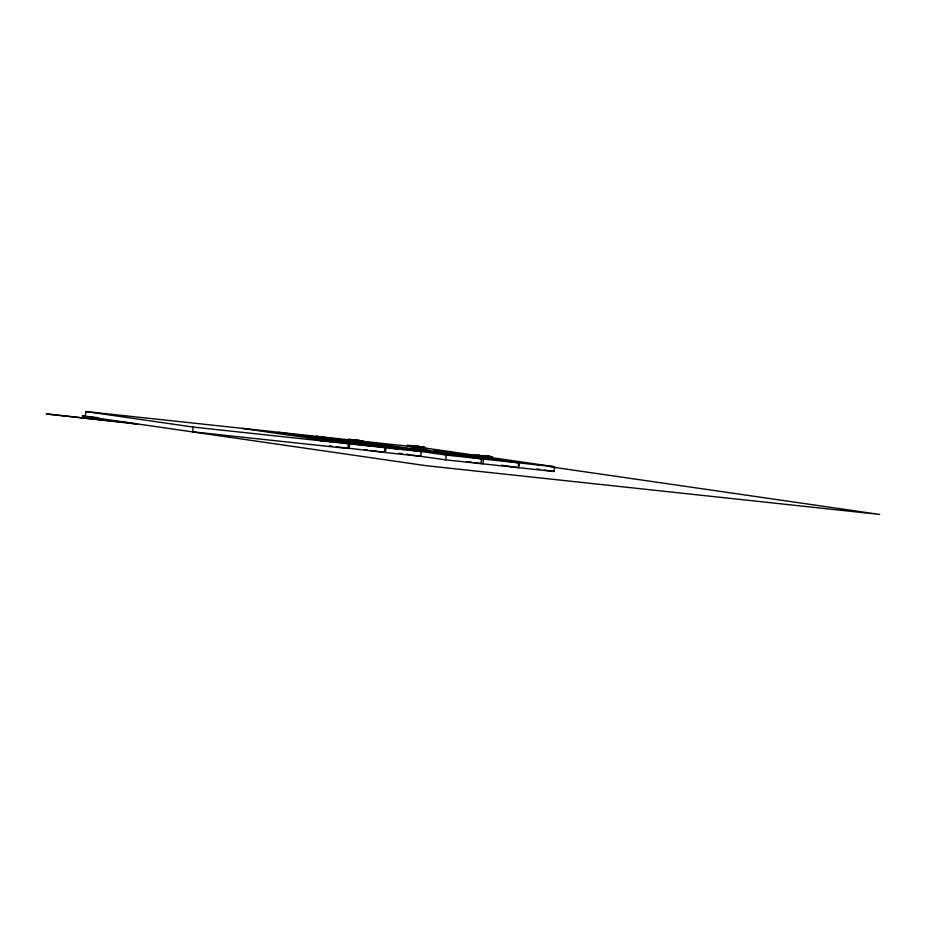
<?xml version="1.0" encoding="UTF-8"?>
<svg xmlns="http://www.w3.org/2000/svg" width="926" height="926" viewBox="0 0 926 926"><rect width="100%" height="100%" fill="white"/><g stroke="black" fill="none" stroke-linecap="round" stroke-linejoin="round"><path stroke-width="1.39" d="M85.331 416.295L85.863 411.549L241.107 428.229L349.669 443.89L384.95 447.675L384.417 452.432L336.254 446.783M193.21 427.071L192.666 431.829L347.91 448.508L348.442 443.751L193.21 427.071L85.863 411.549M316.854 439.074L316.183 439.943L316.298 438.993L325.142 439.943L331.334 440.73L331.23 441.679L325.026 440.892L325.142 439.943M318.602 439.26L318.486 440.209L321.148 440.591L324.667 439.989L324.551 440.938L323 440.788M320.546 440.429L320.662 439.48L322.445 439.665L322.329 440.626M321.148 440.591L321.264 439.642M321.773 440.545L321.878 439.584M322.248 440.672L322.352 439.723M322.85 440.66L322.954 439.7L329.019 440.475L328.915 441.424L324.054 440.811M326.218 441.042L326.322 440.093M327.26 441.181L327.376 440.22L329.297 440.475L329.181 441.424M328.742 441.285L328.973 440.371M349.137 448.647L349.669 443.89M353.315 439.862L350.746 439.595L351.139 440.614M350.757 439.607L351.892 440.649M352.308 439.815C351.683 440.44 354.126 441.308 356.707 441.285L356.116 440.232L356.012 441.181M352.563 440.822L352.505 439.85L348.477 439.341L351.996 439.7M352.945 440.845L352.204 440.764L354.704 440.984L354.808 440.035L353.524 439.919L353.419 440.869L356.707 441.285M353.975 440.95L354.6 440.012M360.862 440.741L358.941 440.498L358.837 441.447L360.758 441.69L360.665 440.683L360.492 441.69L354.415 440.926L354.519 439.977L360.596 440.741M357.112 444.364L354.727 444.11L354.832 443.16M355.839 441.17L355.943 440.209L354.67 440.081M356.603 441.158L356.707 440.209L362.911 440.996L362.807 441.945L354.415 440.926M357.783 441.308L357.899 440.359M360.851 444.769L360.434 443.739L360.851 444.769L357.17 444.399M367.217 445.556L367.321 444.607L361.256 443.832L361.152 444.781L369.532 445.8L369.289 444.688L369.532 445.8M362.807 441.945L362.911 440.996M362.332 445.001L362.436 444.04L361.314 443.936M360.04 444.758L358.825 444.619L363.2 445.117L363.443 444.063L369.648 444.85M364.52 445.163L364.624 444.214M365.573 445.302L365.677 444.353L367.402 444.538M367.043 445.418L367.286 444.503M278.633 432.257L313.914 436.042L421.261 451.575L420.717 456.333L385.436 452.536L385.968 447.779L277.615 432.153L242.334 428.356M399.974 448.994L400.078 448.045L402 448.288L395.657 447.524L396.12 448.624L397.705 447.86L397.601 448.809L393.226 448.334L389.128 447.802L389.233 446.853M392.705 448.184L392.809 447.235L391.096 447.096L397.705 447.86M394.291 448.369L395.252 448.462L395.356 447.513L395.923 448.635M397.74 448.705L397.844 447.756L388.631 446.76L389.128 447.802M398.921 448.855L399.025 447.906L397.844 447.756M401.456 449.11L401.687 448.196M403.944 449.492L404.049 448.543L403.944 449.492L401.618 449.249L401.734 448.288M411.896 445.765L411.781 446.726L415.797 447.235L415.901 446.286L407.533 445.279L407.417 446.228L413.482 446.969L413.112 445.881L413.563 446.911M407.984 446.309L407.533 445.279M409.72 446.494L409.836 445.545L413.586 446.019M412.383 446.888L412.498 445.938M415.033 447.154C413.76 447.605 413.991 445.51 415.137 446.205M414.292 447.084L414.281 446.124M420.728 447.756C417.603 448.404 417.128 444.283 415.265 447.154L419.2 447.547M417.452 449.122L417.244 450.059L419.547 450.372L416.735 450.059L418.483 450.163M415.369 446.147L424.536 447.223L424.432 448.184L417.337 447.385L417.672 446.401M417.626 449.145C416.85 449.376 417.337 449.631 419.246 449.307M417.14 450.082L417.73 449.179L415.103 448.867L427.187 450.256M417.638 447.362L418.135 446.471L419.304 446.598M418.309 447.455L418.413 446.494M418.899 449.33C419.223 451.853 418.39 448.323 419.906 449.376M418.98 449.341L418.992 450.302L421.295 450.499L421.399 449.538L419.084 449.318M420.196 447.698L419.385 447.594L420.126 446.702M419.953 447.675L419.501 446.645L420.832 446.807M420.115 449.423L420.01 450.372L420.809 450.534M420.705 449.446L420.578 450.464L423.298 450.788L422.719 449.747L423.298 450.788M421.214 447.709L421.318 446.76M418.876 450.325L421.087 450.476L421.122 449.48M421.735 447.871L421.839 446.911M423.194 450.673L423.309 449.712L429.502 450.499L429.398 451.448L420.242 450.418M424.386 450.823L424.49 449.874M427.036 451.101L427.013 450.117L427.083 451.205L421.017 450.43M427.349 451.205C427.43 448.705 427.511 452.988 425.428 450.95L425.543 450.001L427.465 450.244M434.282 450.58L434.78 451.622L434.178 451.529L434.282 450.58L440.487 451.251L440.903 452.27L436.655 451.876L438.357 452.004L438.473 451.055L436.748 450.916M440.903 452.27L440.487 451.251M441.262 452.397L443.357 451.668L443.253 452.617L438.762 452.096M443.253 452.617L442.663 451.575M445.175 451.819C439.607 450.661 445.198 452.941 446.436 451.934M445.533 451.842L445.429 452.791L446.32 452.895M446.263 455.106L481.543 458.891L481.011 463.648L445.73 459.863L446.263 455.106L381.859 445.788M448.566 453.196L446.517 452.941L447.42 452.085M447.316 453.045L446.714 452.004M448.855 453.208L448.96 452.258M451.552 453.52L451.668 452.571L448.288 452.154L448.172 453.115L451.552 453.52L444.688 452.698M475.038 454.967L475.536 456.009L475.038 454.967L482.434 455.893M481.74 455.812L479.622 455.534L481.775 455.719L481.67 456.668L481.242 455.638M482.018 456.784L483.962 455.939M483.256 455.939L484.113 455.997L484.009 457.016L482.133 455.835M483.43 459.088L518.71 462.884L518.178 467.642L482.897 463.845L483.43 459.088L351.66 440.105L316.379 436.308L380.783 445.626L417.14 449.573M487.088 457.282C481.751 456.483 491.139 455.65 492.424 456.958L492.319 457.907L485.618 457.166M487.192 456.333L485.803 456.171L485.837 457.166L483.152 456.831L483.858 456.888M486.185 457.178L486.3 456.229M488.071 457.432C486.173 457.409 488.245 455.349 489.437 456.634M487.47 456.391L487.342 457.328M492.424 456.958L489.206 456.495L488.928 457.502L489.611 457.594L489.044 456.553M418.089 449.642L490.201 457.421L554.605 466.739L554.072 471.496L518.791 467.699L519.324 462.942L454.307 453.566M442.559 452.525L448.346 453.057L448.45 452.108L444.804 451.738M419.385 447.594L421.446 447.86M484.321 456.935C486.289 456.726 486.347 457.039 492.319 457.907M417.695 446.448L419.605 446.691M485.629 456.148L486.428 456.217M354.496 440.961L350.144 440.545L353.211 440.822M360.955 443.82L358.825 443.635L360.145 443.809M441.019 451.321L438.889 451.147L443.357 451.668M395.356 447.513L393.226 447.327L394.545 447.501M481.67 456.668L479.529 456.483L482.33 456.842M358.408 443.542L356.695 443.404L363.305 444.167L362.598 444.063L363.2 445.117M442.501 451.552L441.366 451.437M396.837 447.733L395.715 447.628M350.537 440.579L351.023 439.642M356.811 440.336L352.389 439.862L353.524 439.919M423.402 449.839L420.659 449.527M489.206 456.495L477.515 455.314L479.228 455.442L479.124 456.391L477.399 456.252L484.009 457.016M417.95 446.425L418.54 446.482M445.082 451.761L445.672 451.83M421.272 449.596C422.985 449.168 422.754 451.309 421.156 450.545M486.324 457.166L485.363 457.131M417.047 447.27L415.253 447.096L415.855 447.189M484.437 455.986L485.826 456.136M353.755 439.966L356.707 440.209M353.686 440.325L424.258 447.906L480.073 455.974M362.448 441.783L360.318 441.563L360.55 440.649M440.984 451.425L441.679 451.494M451.668 452.571L444.966 451.83M420.346 449.469L423.309 449.712M434.178 451.529L440.382 452.201M474.934 455.928L481.138 456.587M363.443 444.063L354.218 443.079L354.727 444.11M399.025 447.906L404.049 448.543M417.557 450.059L414.964 449.805L417.73 450.129M440.869 452.374L441.575 452.444M316.183 439.943L320.373 440.394M360.816 444.862L361.522 444.943M396.733 448.693L397.601 448.809M385.968 447.779L421.261 451.575M98.272 417.684L82.414 415.971L426.122 465.697L879.7 514.451L550.241 466.797M519.324 462.942L554.605 466.739M420.115 446.749L421.55 446.911M354.322 440.07C350.873 438.704 350.572 441.459 354.218 441.019M447.235 452.096L448.682 452.247M417.661 449.11L418.587 449.203M420.196 449.504L420.913 449.585M487.886 457.432L489.333 457.594M419.42 449.295C417.742 448.415 417.464 450.904 419.304 450.244M445.07 452.768L442.397 452.444M440.197 451.321L436.759 450.927M440.093 452.27L438.889 452.12M395.552 448.473L401.618 449.249M424.536 447.223L421.156 446.818L421.052 447.767L424.432 448.184M483.418 455.962L484.124 456.067M484.367 456.599L488.662 457.224M537.416 464.933L540.263 465.35M536.895 469.007L539.754 469.424M544.048 470.038L554.072 471.496M501.614 465.222L518.791 467.699M466.704 461.576L471.45 462.19M473.857 462.618L482.897 463.845M399.256 453.219L402.115 453.636M406.41 454.261L409.952 454.678M412.139 455.083L445.73 459.863M364.381 449.538L367.24 449.943M371.129 450.464L385.436 452.536M329.309 445.823L332.168 446.228M429.502 450.499L429.398 451.448M331.334 440.73L331.23 441.679M419.802 446.621L419.698 447.571L420.497 447.686L420.601 446.737L419.802 446.621M446.922 451.957L446.818 452.918L447.628 453.034L447.733 452.073L446.922 451.957M487.689 456.356L487.574 457.305L488.384 457.421L488.488 456.472L487.689 456.356M350.341 439.595L351.162 439.676L350.341 439.595M348.477 440.301L351.035 440.626L348.477 440.301M445.568 452.779L445.429 452.791M127.163 422.626L46.3 413.934L137.534 424.12L127.163 422.626"/></g></svg>
